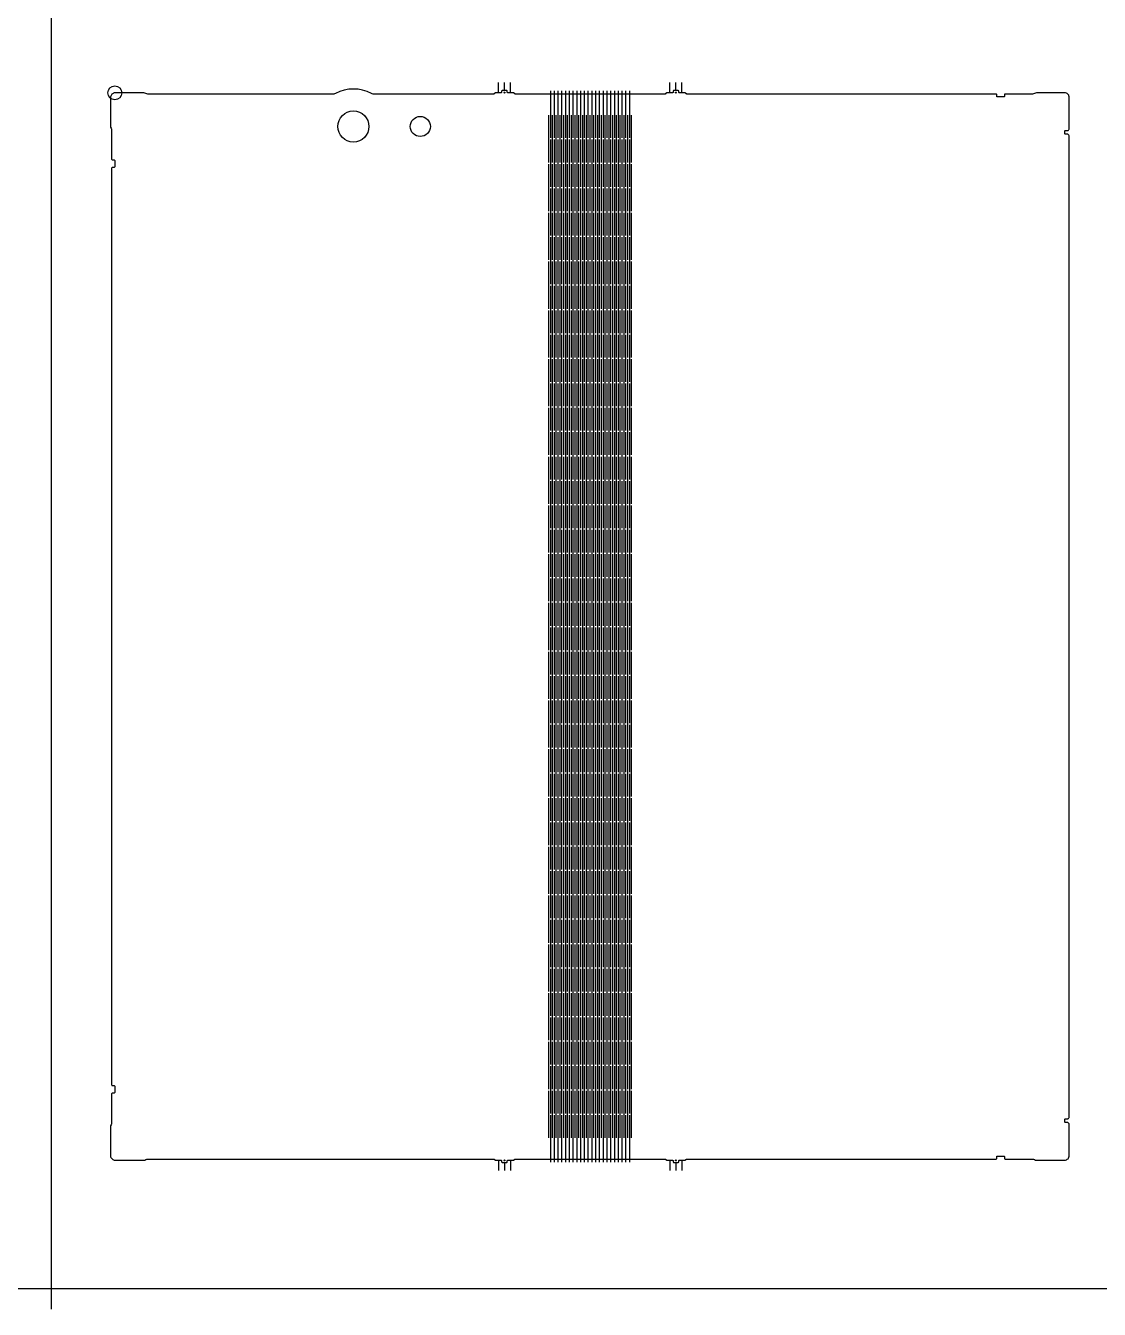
# Model space of a CAD drawing. Header units: millimetres. Extents: x -3 to 473, y -3 to 373.
# Drawn here: x 154 to 308, y -3 to 181.2 of the extents above; entities that cross this region are included whole.
import ezdxf

# ---------------------------------------------------------------- set-up
doc = ezdxf.new("R2010")
doc.units = ezdxf.units.MM
for name, color, linetype in [('Cell', 5, 'Continuous'), ('hall.2', 3, 'Continuous'), ('Matrix', 40, 'Continuous')]:
    doc.layers.add(name, color=color, linetype=linetype)
doc.layers.add('Guide1', color=6, linetype='Continuous', plot=False)
doc.layers.add('Guide2', color=4, linetype='Continuous', plot=False)
doc.layers.add('hall.1', color=2, linetype='Continuous', lineweight=25)
doc.layers.add('Line', color=8, linetype='Continuous', lineweight=25)

msp = doc.modelspace()

# ---------------------------------------------------------------- linework, layer by layer
msp.add_lwpolyline([(0, 0), (470, 0), (470, 370), (0, 370)], close=True)
at = {"layer": 'Cell', "linetype": 'Continuous'}
msp.add_lwpolyline([(224.22, 18.57), (229.26, 18.57), (245.73, 18.57, -0.148999), (245.79, 18.56), (245.99, 18.42, 0.148999), (246.04, 18.4), (246.78, 18.4, -0.414214), (246.88, 18.3), (246.88, 18.17, 0.414214), (246.98, 18.07), (247.58, 18.07, 0.414214), (247.68, 18.17), (247.68, 18.3, -0.414214), (247.78, 18.4), (248.51, 18.4, 0.148999), (248.56, 18.42), (248.77, 18.56, -0.148999), (248.82, 18.57), (293.2, 18.57, 0.414214), (293.3, 18.67), (293.3, 18.89, -0.414214), (293.4, 18.99), (294.3, 18.99, -0.414214), (294.4, 18.89), (294.4, 18.67, 0.414214), (294.5, 18.57), (298.42, 18.57, -0.149011), (298.7, 18.49, 0.149011), (298.98, 18.4), (303.01, 18.4, 0.105217), (303.29, 18.46, 0.021572), (303.42, 18.53, 0.269529), (303.67, 18.96), (303.67, 23.6, 0.414214), (303.47, 23.8), (303.17, 23.8, -0.414214), (303.07, 23.9), (303.07, 24.25, -0.414214), (303.17, 24.35), (303.47, 24.35, 0.414214), (303.67, 24.55), (303.67, 165.45, 0.414214), (303.47, 165.65), (303.17, 165.65, -0.414214), (303.07, 165.75), (303.07, 166.1, -0.414214), (303.17, 166.2), (303.47, 166.2, 0.414214), (303.67, 166.4), (303.67, 171.04, 0.225637), (303.48, 171.43, 0.032464), (303.31, 171.53, 0.115804), (303.01, 171.6), (298.98, 171.6, 0.149011), (298.7, 171.51, -0.149011), (298.42, 171.43), (294.5, 171.43, 0.414214), (294.4, 171.33), (294.4, 171.11, -0.414214), (294.3, 171.01), (293.4, 171.01, -0.414214), (293.3, 171.11), (293.3, 171.33, 0.414214), (293.2, 171.43), (248.82, 171.43, -0.148999), (248.77, 171.44), (248.56, 171.58, 0.148999), (248.51, 171.6), (247.78, 171.6, -0.414214), (247.68, 171.7), (247.68, 171.83, 0.414214), (247.58, 171.93), (246.98, 171.93, 0.414214), (246.88, 171.83), (246.88, 171.7, -0.414214), (246.78, 171.6), (246.04, 171.6, 0.148999), (245.99, 171.58), (245.79, 171.44, -0.148999), (245.73, 171.43), (229.26, 171.43), (224.22, 171.43, -0.148999), (224.17, 171.44), (223.96, 171.58, 0.148999), (223.91, 171.6), (223.18, 171.6, -0.414214), (223.08, 171.7), (223.08, 171.83, 0.414214), (222.98, 171.93), (222.38, 171.93, 0.414214), (222.28, 171.83), (222.28, 171.7, -0.414214), (222.18, 171.6), (221.44, 171.6, 0.148999), (221.39, 171.58), (221.19, 171.44, -0.148999), (221.13, 171.43), (203.83, 171.43, -0.125807), (203.59, 171.49, 0.255659), (198.43, 171.49, -0.125807), (198.19, 171.43), (171.51, 171.43, -0.149011), (171.24, 171.51, 0.149011), (170.96, 171.6), (166.8, 171.6, 0.122744), (166.6, 171.55), (166.55, 171.52), (166.47, 171.46, 0.141768), (166.2, 171.12, 0.100002), (166.16, 170.95), (166.16, 166.8, 0.149011), (166.25, 166.52, -0.149011), (166.33, 166.24), (166.33, 162.08, 0.414214), (166.43, 161.98), (166.67, 161.98, -0.414214), (166.77, 161.88), (166.77, 160.98, -0.414214), (166.67, 160.88), (166.43, 160.88, 0.414214), (166.33, 160.78), (166.33, 29.22, 0.414214), (166.43, 29.12), (166.67, 29.12, -0.414214), (166.77, 29.02), (166.77, 28.12, -0.414214), (166.67, 28.02), (166.43, 28.02, 0.414214), (166.33, 27.92), (166.33, 23.76, -0.149011), (166.25, 23.48, 0.149011), (166.16, 23.2), (166.16, 19.05, 0.090919), (166.19, 18.9, 0.127349), (166.41, 18.58, 0.045326), (166.61, 18.45, 0.121492), (166.8, 18.4), (170.96, 18.4, 0.149011), (171.24, 18.49, -0.149011), (171.51, 18.57), (221.13, 18.57, -0.148999), (221.19, 18.56), (221.39, 18.42, 0.148999), (221.44, 18.4), (222.18, 18.4, -0.414214), (222.28, 18.3), (222.28, 18.17, 0.414214), (222.38, 18.07), (222.98, 18.07, 0.414214), (223.08, 18.17), (223.08, 18.3, -0.414214), (223.18, 18.4), (223.91, 18.4, 0.148999), (223.96, 18.42), (224.17, 18.56, -0.148999)], format="xyb", close=True, dxfattribs=at)
at = {"layer": 'Guide1'}
for p, q in [((229.31, 165.12), (229.31, 171.88)), ((229.85, 165.12), (229.85, 171.88)), ((230.39, 165.12), (230.39, 171.88)), ((230.93, 165.12), (230.93, 171.88)), ((231.47, 165.12), (231.47, 171.88)), ((232.01, 165.12), (232.01, 171.88)), ((232.55, 165.12), (232.55, 171.88)), ((233.09, 165.12), (233.09, 171.88)), ((233.63, 165.12), (233.63, 171.88)), ((234.17, 165.12), (234.17, 171.88)), ((234.71, 165.12), (234.71, 171.88)), ((235.25, 165.12), (235.25, 171.88)), ((235.79, 165.12), (235.79, 171.88)), ((236.33, 165.12), (236.33, 171.88)), ((236.87, 165.12), (236.87, 171.88)), ((237.41, 165.12), (237.41, 171.88)), ((237.95, 165.12), (237.95, 171.88)), ((238.49, 165.12), (238.49, 171.88)), ((239.03, 165.12), (239.03, 171.88)), ((239.57, 165.12), (239.57, 171.88)), ((240.11, 165.12), (240.11, 171.88)), ((240.65, 165.12), (240.65, 171.88)), ((229.04, 161.62), (229.04, 168.38)), ((229.58, 161.62), (229.58, 168.38)), ((230.12, 161.62), (230.12, 168.38)), ((230.66, 161.62), (230.66, 168.38)), ((231.2, 161.62), (231.2, 168.38)), ((231.74, 161.62), (231.74, 168.38)), ((232.28, 161.62), (232.28, 168.38)), ((232.82, 161.62), (232.82, 168.38)), ((233.36, 161.62), (233.36, 168.38)), ((233.9, 161.62), (233.9, 168.38)), ((234.44, 161.62), (234.44, 168.38)), ((234.98, 161.62), (234.98, 168.38)), ((235.52, 161.62), (235.52, 168.38)), ((236.06, 161.62), (236.06, 168.38)), ((236.6, 161.62), (236.6, 168.38)), ((237.14, 161.62), (237.14, 168.38)), ((237.68, 161.62), (237.68, 168.38)), ((238.22, 161.62), (238.22, 168.38)), ((238.76, 161.62), (238.76, 168.38)), ((239.3, 161.62), (239.3, 168.38)), ((239.84, 161.62), (239.84, 168.38)), ((240.38, 161.62), (240.38, 168.38)), ((240.92, 161.62), (240.92, 168.38)), ((229.31, 158.12), (229.31, 164.88)), ((229.85, 158.12), (229.85, 164.88)), ((230.39, 158.12), (230.39, 164.88)), ((230.93, 158.12), (230.93, 164.88)), ((231.47, 158.12), (231.47, 164.88)), ((232.01, 158.12), (232.01, 164.88)), ((232.55, 158.12), (232.55, 164.88)), ((233.09, 158.12), (233.09, 164.88)), ((233.63, 158.12), (233.63, 164.88)), ((234.17, 158.12), (234.17, 164.88)), ((234.71, 158.12), (234.71, 164.88)), ((235.25, 158.12), (235.25, 164.88)), ((235.79, 158.12), (235.79, 164.88)), ((236.33, 158.12), (236.33, 164.88)), ((236.87, 158.12), (236.87, 164.88)), ((237.41, 158.12), (237.41, 164.88)), ((237.95, 158.12), (237.95, 164.88)), ((238.49, 158.12), (238.49, 164.88)), ((239.03, 158.12), (239.03, 164.88)), ((239.57, 158.12), (239.57, 164.88)), ((240.11, 158.12), (240.11, 164.88)), ((240.65, 158.12), (240.65, 164.88)), ((229.04, 154.62), (229.04, 161.38)), ((229.58, 154.62), (229.58, 161.38)), ((230.12, 154.62), (230.12, 161.38)), ((230.66, 154.62), (230.66, 161.38)), ((231.2, 154.62), (231.2, 161.38)), ((231.74, 154.62), (231.74, 161.38)), ((232.28, 154.62), (232.28, 161.38)), ((232.82, 154.62), (232.82, 161.38)), ((233.36, 154.62), (233.36, 161.38)), ((233.9, 154.62), (233.9, 161.38)), ((234.44, 154.62), (234.44, 161.38)), ((234.98, 154.62), (234.98, 161.38)), ((235.52, 154.62), (235.52, 161.38)), ((236.06, 154.62), (236.06, 161.38)), ((236.6, 154.62), (236.6, 161.38)), ((237.14, 154.62), (237.14, 161.38)), ((237.68, 154.62), (237.68, 161.38)), ((238.22, 154.62), (238.22, 161.38)), ((238.76, 154.62), (238.76, 161.38)), ((239.3, 154.62), (239.3, 161.38)), ((239.84, 154.62), (239.84, 161.38)), ((240.38, 154.62), (240.38, 161.38)), ((240.92, 154.62), (240.92, 161.38)), ((229.31, 151.12), (229.31, 157.88)), ((229.85, 151.12), (229.85, 157.88)), ((230.39, 151.12), (230.39, 157.88)), ((230.93, 151.12), (230.93, 157.88)), ((231.47, 151.12), (231.47, 157.88)), ((232.01, 151.12), (232.01, 157.88)), ((232.55, 151.12), (232.55, 157.88)), ((233.09, 151.12), (233.09, 157.88)), ((233.63, 151.12), (233.63, 157.88)), ((234.17, 151.12), (234.17, 157.88)), ((234.71, 151.12), (234.71, 157.88)), ((235.25, 151.12), (235.25, 157.88)), ((235.79, 151.12), (235.79, 157.88)), ((236.33, 151.12), (236.33, 157.88)), ((236.87, 151.12), (236.87, 157.88)), ((237.41, 151.12), (237.41, 157.88)), ((237.95, 151.12), (237.95, 157.88)), ((238.49, 151.12), (238.49, 157.88)), ((239.03, 151.12), (239.03, 157.88)), ((239.57, 151.12), (239.57, 157.88)), ((240.11, 151.12), (240.11, 157.88)), ((240.65, 151.12), (240.65, 157.88)), ((229.04, 147.62), (229.04, 154.38)), ((229.58, 147.62), (229.58, 154.38)), ((230.12, 147.62), (230.12, 154.38)), ((230.66, 147.62), (230.66, 154.38)), ((231.2, 147.62), (231.2, 154.38)), ((231.74, 147.62), (231.74, 154.38)), ((232.28, 147.62), (232.28, 154.38)), ((232.82, 147.62), (232.82, 154.38)), ((233.36, 147.62), (233.36, 154.38)), ((233.9, 147.62), (233.9, 154.38)), ((234.44, 147.62), (234.44, 154.38)), ((234.98, 147.62), (234.98, 154.38)), ((235.52, 147.62), (235.52, 154.38)), ((236.06, 147.62), (236.06, 154.38)), ((236.6, 147.62), (236.6, 154.38)), ((237.14, 147.62), (237.14, 154.38)), ((237.68, 147.62), (237.68, 154.38)), ((238.22, 147.62), (238.22, 154.38)), ((238.76, 147.62), (238.76, 154.38)), ((239.3, 147.62), (239.3, 154.38)), ((239.84, 147.62), (239.84, 154.38)), ((240.38, 147.62), (240.38, 154.38)), ((240.92, 147.62), (240.92, 154.38)), ((229.31, 144.12), (229.31, 150.88)), ((229.85, 144.12), (229.85, 150.88)), ((230.39, 144.12), (230.39, 150.88)), ((230.93, 144.12), (230.93, 150.88)), ((231.47, 144.12), (231.47, 150.88)), ((232.01, 144.12), (232.01, 150.88)), ((232.55, 144.12), (232.55, 150.88)), ((233.09, 144.12), (233.09, 150.88)), ((233.63, 144.12), (233.63, 150.88)), ((234.17, 144.12), (234.17, 150.88)), ((234.71, 144.12), (234.71, 150.88)), ((235.25, 144.12), (235.25, 150.88)), ((235.79, 144.12), (235.79, 150.88)), ((236.33, 144.12), (236.33, 150.88)), ((236.87, 144.12), (236.87, 150.88)), ((237.41, 144.12), (237.41, 150.88)), ((237.95, 144.12), (237.95, 150.88)), ((238.49, 144.12), (238.49, 150.88)), ((239.03, 144.12), (239.03, 150.88)), ((239.57, 144.12), (239.57, 150.88)), ((240.11, 144.12), (240.11, 150.88)), ((240.65, 144.12), (240.65, 150.88)), ((229.04, 140.62), (229.04, 147.38)), ((229.58, 140.62), (229.58, 147.38)), ((230.12, 140.62), (230.12, 147.38)), ((230.66, 140.62), (230.66, 147.38)), ((231.2, 140.62), (231.2, 147.38)), ((231.74, 140.62), (231.74, 147.38)), ((232.28, 140.62), (232.28, 147.38)), ((232.82, 140.62), (232.82, 147.38)), ((233.36, 140.62), (233.36, 147.38)), ((233.9, 140.62), (233.9, 147.38)), ((234.44, 140.62), (234.44, 147.38)), ((234.98, 140.62), (234.98, 147.38)), ((235.52, 140.62), (235.52, 147.38)), ((236.06, 140.62), (236.06, 147.38)), ((236.6, 140.62), (236.6, 147.38)), ((237.14, 140.62), (237.14, 147.38)), ((237.68, 140.62), (237.68, 147.38)), ((238.22, 140.62), (238.22, 147.38)), ((238.76, 140.62), (238.76, 147.38)), ((239.3, 140.62), (239.3, 147.38)), ((239.84, 140.62), (239.84, 147.38)), ((240.38, 140.62), (240.38, 147.38)), ((240.92, 140.62), (240.92, 147.38)), ((229.31, 137.12), (229.31, 143.88)), ((229.85, 137.12), (229.85, 143.88)), ((230.39, 137.12), (230.39, 143.88)), ((230.93, 137.12), (230.93, 143.88)), ((231.47, 137.12), (231.47, 143.88)), ((232.01, 137.12), (232.01, 143.88)), ((232.55, 137.12), (232.55, 143.88)), ((233.09, 137.12), (233.09, 143.88)), ((233.63, 137.12), (233.63, 143.88)), ((234.17, 137.12), (234.17, 143.88)), ((234.71, 137.12), (234.71, 143.88)), ((235.25, 137.12), (235.25, 143.88)), ((235.79, 137.12), (235.79, 143.88)), ((236.33, 137.12), (236.33, 143.88)), ((236.87, 137.12), (236.87, 143.88)), ((237.41, 137.12), (237.41, 143.88)), ((237.95, 137.12), (237.95, 143.88)), ((238.49, 137.12), (238.49, 143.88)), ((239.03, 137.12), (239.03, 143.88)), ((239.57, 137.12), (239.57, 143.88)), ((240.11, 137.12), (240.11, 143.88)), ((240.65, 137.12), (240.65, 143.88)), ((229.04, 133.62), (229.04, 140.38)), ((229.58, 133.62), (229.58, 140.38)), ((230.12, 133.62), (230.12, 140.38)), ((230.66, 133.62), (230.66, 140.38)), ((231.2, 133.62), (231.2, 140.38)), ((231.74, 133.62), (231.74, 140.38)), ((232.28, 133.62), (232.28, 140.38)), ((232.82, 133.62), (232.82, 140.38)), ((233.36, 133.62), (233.36, 140.38)), ((233.9, 133.62), (233.9, 140.38)), ((234.44, 133.62), (234.44, 140.38)), ((234.98, 133.62), (234.98, 140.38)), ((235.52, 133.62), (235.52, 140.38)), ((236.06, 133.62), (236.06, 140.38)), ((236.6, 133.62), (236.6, 140.38)), ((237.14, 133.62), (237.14, 140.38)), ((237.68, 133.62), (237.68, 140.38)), ((238.22, 133.62), (238.22, 140.38)), ((238.76, 133.62), (238.76, 140.38)), ((239.3, 133.62), (239.3, 140.38)), ((239.84, 133.62), (239.84, 140.38)), ((240.38, 133.62), (240.38, 140.38)), ((240.92, 133.62), (240.92, 140.38)), ((229.31, 130.12), (229.31, 136.88)), ((229.85, 130.12), (229.85, 136.88)), ((230.39, 130.12), (230.39, 136.88)), ((230.93, 130.12), (230.93, 136.88)), ((231.47, 130.12), (231.47, 136.88)), ((232.01, 130.12), (232.01, 136.88)), ((232.55, 130.12), (232.55, 136.88)), ((233.09, 130.12), (233.09, 136.88)), ((233.63, 130.12), (233.63, 136.88)), ((234.17, 130.12), (234.17, 136.88)), ((234.71, 130.12), (234.71, 136.88)), ((235.25, 130.12), (235.25, 136.88)), ((235.79, 130.12), (235.79, 136.88)), ((236.33, 130.12), (236.33, 136.88)), ((236.87, 130.12), (236.87, 136.88)), ((237.41, 130.12), (237.41, 136.88)), ((237.95, 130.12), (237.95, 136.88)), ((238.49, 130.12), (238.49, 136.88)), ((239.03, 130.12), (239.03, 136.88)), ((239.57, 130.12), (239.57, 136.88)), ((240.11, 130.12), (240.11, 136.88)), ((240.65, 130.12), (240.65, 136.88)), ((229.04, 126.62), (229.04, 133.38)), ((229.58, 126.62), (229.58, 133.38)), ((230.12, 126.62), (230.12, 133.38)), ((230.66, 126.62), (230.66, 133.38)), ((231.2, 126.62), (231.2, 133.38)), ((231.74, 126.62), (231.74, 133.38)), ((232.28, 126.62), (232.28, 133.38)), ((232.82, 126.62), (232.82, 133.38)), ((233.36, 126.62), (233.36, 133.38)), ((233.9, 126.62), (233.9, 133.38)), ((234.44, 126.62), (234.44, 133.38)), ((234.98, 126.62), (234.98, 133.38)), ((235.52, 126.62), (235.52, 133.38)), ((236.06, 126.62), (236.06, 133.38)), ((236.6, 126.62), (236.6, 133.38)), ((237.14, 126.62), (237.14, 133.38)), ((237.68, 126.62), (237.68, 133.38)), ((238.22, 126.62), (238.22, 133.38)), ((238.76, 126.62), (238.76, 133.38)), ((239.3, 126.62), (239.3, 133.38)), ((239.84, 126.62), (239.84, 133.38)), ((240.38, 126.62), (240.38, 133.38)), ((240.92, 126.62), (240.92, 133.38)), ((229.31, 123.12), (229.31, 129.88)), ((229.85, 123.12), (229.85, 129.88)), ((230.39, 123.12), (230.39, 129.88)), ((230.93, 123.12), (230.93, 129.88)), ((231.47, 123.12), (231.47, 129.88)), ((232.01, 123.12), (232.01, 129.88)), ((232.55, 123.12), (232.55, 129.88)), ((233.09, 123.12), (233.09, 129.88)), ((233.63, 123.12), (233.63, 129.88)), ((234.17, 123.12), (234.17, 129.88)), ((234.71, 123.12), (234.71, 129.88)), ((235.25, 123.12), (235.25, 129.88)), ((235.79, 123.12), (235.79, 129.88)), ((236.33, 123.12), (236.33, 129.88)), ((236.87, 123.12), (236.87, 129.88)), ((237.41, 123.12), (237.41, 129.88)), ((237.95, 123.12), (237.95, 129.88)), ((238.49, 123.12), (238.49, 129.88)), ((239.03, 123.12), (239.03, 129.88)), ((239.57, 123.12), (239.57, 129.88)), ((240.11, 123.12), (240.11, 129.88)), ((240.65, 123.12), (240.65, 129.88)), ((229.04, 119.62), (229.04, 126.38)), ((229.58, 119.62), (229.58, 126.38)), ((230.12, 119.62), (230.12, 126.38)), ((230.66, 119.62), (230.66, 126.38)), ((231.2, 119.62), (231.2, 126.38)), ((231.74, 119.62), (231.74, 126.38)), ((232.28, 119.62), (232.28, 126.38)), ((232.82, 119.62), (232.82, 126.38)), ((233.36, 119.62), (233.36, 126.38)), ((233.9, 119.62), (233.9, 126.38)), ((234.44, 119.62), (234.44, 126.38)), ((234.98, 119.62), (234.98, 126.38)), ((235.52, 119.62), (235.52, 126.38)), ((236.06, 119.62), (236.06, 126.38)), ((236.6, 119.62), (236.6, 126.38)), ((237.14, 119.62), (237.14, 126.38)), ((237.68, 119.62), (237.68, 126.38)), ((238.22, 119.62), (238.22, 126.38)), ((238.76, 119.62), (238.76, 126.38)), ((239.3, 119.62), (239.3, 126.38)), ((239.84, 119.62), (239.84, 126.38)), ((240.38, 119.62), (240.38, 126.38)), ((240.92, 119.62), (240.92, 126.38)), ((229.31, 116.12), (229.31, 122.88)), ((229.85, 116.12), (229.85, 122.88)), ((230.39, 116.12), (230.39, 122.88)), ((230.93, 116.12), (230.93, 122.88)), ((231.47, 116.12), (231.47, 122.88)), ((232.01, 116.12), (232.01, 122.88)), ((232.55, 116.12), (232.55, 122.88)), ((233.09, 116.12), (233.09, 122.88)), ((233.63, 116.12), (233.63, 122.88)), ((234.17, 116.12), (234.17, 122.88)), ((234.71, 116.12), (234.71, 122.88)), ((235.25, 116.12), (235.25, 122.88)), ((235.79, 116.12), (235.79, 122.88)), ((236.33, 116.12), (236.33, 122.88)), ((236.87, 116.12), (236.87, 122.88)), ((237.41, 116.12), (237.41, 122.88)), ((237.95, 116.12), (237.95, 122.88)), ((238.49, 116.12), (238.49, 122.88)), ((239.03, 116.12), (239.03, 122.88)), ((239.57, 116.12), (239.57, 122.88)), ((240.11, 116.12), (240.11, 122.88)), ((240.65, 116.12), (240.65, 122.88)), ((229.04, 112.62), (229.04, 119.38)), ((229.58, 112.62), (229.58, 119.38)), ((230.12, 112.62), (230.12, 119.38)), ((230.66, 112.62), (230.66, 119.38)), ((231.2, 112.62), (231.2, 119.38)), ((231.74, 112.62), (231.74, 119.38)), ((232.28, 112.62), (232.28, 119.38)), ((232.82, 112.62), (232.82, 119.38)), ((233.36, 112.62), (233.36, 119.38)), ((233.9, 112.62), (233.9, 119.38)), ((234.44, 112.62), (234.44, 119.38)), ((234.98, 112.62), (234.98, 119.38)), ((235.52, 112.62), (235.52, 119.38)), ((236.06, 112.62), (236.06, 119.38)), ((236.6, 112.62), (236.6, 119.38)), ((237.14, 112.62), (237.14, 119.38)), ((237.68, 112.62), (237.68, 119.38)), ((238.22, 112.62), (238.22, 119.38)), ((238.76, 112.62), (238.76, 119.38)), ((239.3, 112.62), (239.3, 119.38)), ((239.84, 112.62), (239.84, 119.38)), ((240.38, 112.62), (240.38, 119.38)), ((240.92, 112.62), (240.92, 119.38)), ((229.31, 109.12), (229.31, 115.88)), ((229.85, 109.12), (229.85, 115.88)), ((230.39, 109.12), (230.39, 115.88)), ((230.93, 109.12), (230.93, 115.88)), ((231.47, 109.12), (231.47, 115.88)), ((232.01, 109.12), (232.01, 115.88)), ((232.55, 109.12), (232.55, 115.88)), ((233.09, 109.12), (233.09, 115.88)), ((233.63, 109.12), (233.63, 115.88)), ((234.17, 109.12), (234.17, 115.88)), ((234.71, 109.12), (234.71, 115.88)), ((235.25, 109.12), (235.25, 115.88)), ((235.79, 109.12), (235.79, 115.88)), ((236.33, 109.12), (236.33, 115.88)), ((236.87, 109.12), (236.87, 115.88)), ((237.41, 109.12), (237.41, 115.88)), ((237.95, 109.12), (237.95, 115.88)), ((238.49, 109.12), (238.49, 115.88)), ((239.03, 109.12), (239.03, 115.88)), ((239.57, 109.12), (239.57, 115.88)), ((240.11, 109.12), (240.11, 115.88)), ((240.65, 109.12), (240.65, 115.88)), ((229.04, 105.62), (229.04, 112.38)), ((229.58, 105.62), (229.58, 112.38)), ((230.12, 105.62), (230.12, 112.38)), ((230.66, 105.62), (230.66, 112.38)), ((231.2, 105.62), (231.2, 112.38)), ((231.74, 105.62), (231.74, 112.38)), ((232.28, 105.62), (232.28, 112.38)), ((232.82, 105.62), (232.82, 112.38)), ((233.36, 105.62), (233.36, 112.38)), ((233.9, 105.62), (233.9, 112.38)), ((234.44, 105.62), (234.44, 112.38)), ((234.98, 105.62), (234.98, 112.38)), ((235.52, 105.62), (235.52, 112.38)), ((236.06, 105.62), (236.06, 112.38)), ((236.6, 105.62), (236.6, 112.38)), ((237.14, 105.62), (237.14, 112.38)), ((237.68, 105.62), (237.68, 112.38)), ((238.22, 105.62), (238.22, 112.38)), ((238.76, 105.62), (238.76, 112.38)), ((239.3, 105.62), (239.3, 112.38)), ((239.84, 105.62), (239.84, 112.38)), ((240.38, 105.62), (240.38, 112.38)), ((240.92, 105.62), (240.92, 112.38)), ((229.31, 102.12), (229.31, 108.88)), ((229.85, 102.12), (229.85, 108.88)), ((230.39, 102.12), (230.39, 108.88)), ((230.93, 102.12), (230.93, 108.88)), ((231.47, 102.12), (231.47, 108.88)), ((232.01, 102.12), (232.01, 108.88)), ((232.55, 102.12), (232.55, 108.88)), ((233.09, 102.12), (233.09, 108.88)), ((233.63, 102.12), (233.63, 108.88)), ((234.17, 102.12), (234.17, 108.88)), ((234.71, 102.12), (234.71, 108.88)), ((235.25, 102.12), (235.25, 108.88)), ((235.79, 102.12), (235.79, 108.88)), ((236.33, 102.12), (236.33, 108.88)), ((236.87, 102.12), (236.87, 108.88)), ((237.41, 102.12), (237.41, 108.88)), ((237.95, 102.12), (237.95, 108.88)), ((238.49, 102.12), (238.49, 108.88)), ((239.03, 102.12), (239.03, 108.88)), ((239.57, 102.12), (239.57, 108.88)), ((240.11, 102.12), (240.11, 108.88)), ((240.65, 102.12), (240.65, 108.88)), ((229.04, 98.62), (229.04, 105.38)), ((229.58, 98.62), (229.58, 105.38)), ((230.12, 98.62), (230.12, 105.38)), ((230.66, 98.62), (230.66, 105.38)), ((231.2, 98.62), (231.2, 105.38)), ((231.74, 98.62), (231.74, 105.38)), ((232.28, 98.62), (232.28, 105.38)), ((232.82, 98.62), (232.82, 105.38)), ((233.36, 98.62), (233.36, 105.38)), ((233.9, 98.62), (233.9, 105.38)), ((234.44, 98.62), (234.44, 105.38)), ((234.98, 98.62), (234.98, 105.38)), ((235.52, 98.62), (235.52, 105.38)), ((236.06, 98.62), (236.06, 105.38)), ((236.6, 98.62), (236.6, 105.38)), ((237.14, 98.62), (237.14, 105.38)), ((237.68, 98.62), (237.68, 105.38)), ((238.22, 98.62), (238.22, 105.38)), ((238.76, 98.62), (238.76, 105.38)), ((239.3, 98.62), (239.3, 105.38)), ((239.84, 98.62), (239.84, 105.38)), ((240.38, 98.62), (240.38, 105.38)), ((240.92, 98.62), (240.92, 105.38)), ((229.31, 95.12), (229.31, 101.88)), ((229.85, 95.12), (229.85, 101.88)), ((230.39, 95.12), (230.39, 101.88)), ((230.93, 95.12), (230.93, 101.88)), ((231.47, 95.12), (231.47, 101.88)), ((232.01, 95.12), (232.01, 101.88)), ((232.55, 95.12), (232.55, 101.88)), ((233.09, 95.12), (233.09, 101.88)), ((233.63, 95.12), (233.63, 101.88)), ((234.17, 95.12), (234.17, 101.88)), ((234.71, 95.12), (234.71, 101.88)), ((235.25, 95.12), (235.25, 101.88)), ((235.79, 95.12), (235.79, 101.88)), ((236.33, 95.12), (236.33, 101.88)), ((236.87, 95.12), (236.87, 101.88)), ((237.41, 95.12), (237.41, 101.88)), ((237.95, 95.12), (237.95, 101.88)), ((238.49, 95.12), (238.49, 101.88)), ((239.03, 95.12), (239.03, 101.88)), ((239.57, 95.12), (239.57, 101.88)), ((240.11, 95.12), (240.11, 101.88)), ((240.65, 95.12), (240.65, 101.88)), ((229.04, 91.62), (229.04, 98.38)), ((229.58, 91.62), (229.58, 98.38)), ((230.12, 91.62), (230.12, 98.38)), ((230.66, 91.62), (230.66, 98.38)), ((231.2, 91.62), (231.2, 98.38)), ((231.74, 91.62), (231.74, 98.38)), ((232.28, 91.62), (232.28, 98.38)), ((232.82, 91.62), (232.82, 98.38)), ((233.36, 91.62), (233.36, 98.38)), ((233.9, 91.62), (233.9, 98.38)), ((234.44, 91.62), (234.44, 98.38)), ((234.98, 91.62), (234.98, 98.38)), ((235.52, 91.62), (235.52, 98.38)), ((236.06, 91.62), (236.06, 98.38)), ((236.6, 91.62), (236.6, 98.38)), ((237.14, 91.62), (237.14, 98.38)), ((237.68, 91.62), (237.68, 98.38)), ((238.22, 91.62), (238.22, 98.38)), ((238.76, 91.62), (238.76, 98.38)), ((239.3, 91.62), (239.3, 98.38)), ((239.84, 91.62), (239.84, 98.38)), ((240.38, 91.62), (240.38, 98.38)), ((240.92, 91.62), (240.92, 98.38)), ((229.31, 88.12), (229.31, 94.88)), ((229.85, 88.12), (229.85, 94.88)), ((230.39, 88.12), (230.39, 94.88)), ((230.93, 88.12), (230.93, 94.88)), ((231.47, 88.12), (231.47, 94.88)), ((232.01, 88.12), (232.01, 94.88)), ((232.55, 88.12), (232.55, 94.88)), ((233.09, 88.12), (233.09, 94.88)), ((233.63, 88.12), (233.63, 94.88)), ((234.17, 88.12), (234.17, 94.88)), ((234.71, 88.12), (234.71, 94.88)), ((235.25, 88.12), (235.25, 94.88)), ((235.79, 88.12), (235.79, 94.88)), ((236.33, 88.12), (236.33, 94.88)), ((236.87, 88.12), (236.87, 94.88)), ((237.41, 88.12), (237.41, 94.88)), ((237.95, 88.12), (237.95, 94.88)), ((238.49, 88.12), (238.49, 94.88)), ((239.03, 88.12), (239.03, 94.88)), ((239.57, 88.12), (239.57, 94.88)), ((240.11, 88.12), (240.11, 94.88)), ((240.65, 88.12), (240.65, 94.88)), ((229.04, 84.62), (229.04, 91.38)), ((229.58, 84.62), (229.58, 91.38)), ((230.12, 84.62), (230.12, 91.38)), ((230.66, 84.62), (230.66, 91.38)), ((231.2, 84.62), (231.2, 91.38)), ((231.74, 84.62), (231.74, 91.38)), ((232.28, 84.62), (232.28, 91.38)), ((232.82, 84.62), (232.82, 91.38)), ((233.36, 84.62), (233.36, 91.38)), ((233.9, 84.62), (233.9, 91.38)), ((234.44, 84.62), (234.44, 91.38)), ((234.98, 84.62), (234.98, 91.38)), ((235.52, 84.62), (235.52, 91.38)), ((236.06, 84.62), (236.06, 91.38)), ((236.6, 84.62), (236.6, 91.38)), ((237.14, 84.62), (237.14, 91.38)), ((237.68, 84.62), (237.68, 91.38)), ((238.22, 84.62), (238.22, 91.38)), ((238.76, 84.62), (238.76, 91.38)), ((239.3, 84.62), (239.3, 91.38)), ((239.84, 84.62), (239.84, 91.38)), ((240.38, 84.62), (240.38, 91.38)), ((240.92, 84.62), (240.92, 91.38)), ((229.31, 81.12), (229.31, 87.88)), ((229.85, 81.12), (229.85, 87.88)), ((230.39, 81.12), (230.39, 87.88)), ((230.93, 81.12), (230.93, 87.88)), ((231.47, 81.12), (231.47, 87.88)), ((232.01, 81.12), (232.01, 87.88)), ((232.55, 81.12), (232.55, 87.88)), ((233.09, 81.12), (233.09, 87.88)), ((233.63, 81.12), (233.63, 87.88)), ((234.17, 81.12), (234.17, 87.88)), ((234.71, 81.12), (234.71, 87.88)), ((235.25, 81.12), (235.25, 87.88)), ((235.79, 81.12), (235.79, 87.88)), ((236.33, 81.12), (236.33, 87.88)), ((236.87, 81.12), (236.87, 87.88)), ((237.41, 81.12), (237.41, 87.88)), ((237.95, 81.12), (237.95, 87.88)), ((238.49, 81.12), (238.49, 87.88)), ((239.03, 81.12), (239.03, 87.88)), ((239.57, 81.12), (239.57, 87.88)), ((240.11, 81.12), (240.11, 87.88)), ((240.65, 81.12), (240.65, 87.88)), ((229.04, 77.62), (229.04, 84.38)), ((229.58, 77.62), (229.58, 84.38)), ((230.12, 77.62), (230.12, 84.38)), ((230.66, 77.62), (230.66, 84.38)), ((231.2, 77.62), (231.2, 84.38)), ((231.74, 77.62), (231.74, 84.38)), ((232.28, 77.62), (232.28, 84.38)), ((232.82, 77.62), (232.82, 84.38)), ((233.36, 77.62), (233.36, 84.38)), ((233.9, 77.62), (233.9, 84.38)), ((234.44, 77.62), (234.44, 84.38)), ((234.98, 77.62), (234.98, 84.38)), ((235.52, 77.62), (235.52, 84.38)), ((236.06, 77.62), (236.06, 84.38)), ((236.6, 77.62), (236.6, 84.38)), ((237.14, 77.62), (237.14, 84.38)), ((237.68, 77.62), (237.68, 84.38)), ((238.22, 77.62), (238.22, 84.38)), ((238.76, 77.62), (238.76, 84.38)), ((239.3, 77.62), (239.3, 84.38)), ((239.84, 77.62), (239.84, 84.38)), ((240.38, 77.62), (240.38, 84.38)), ((240.92, 77.62), (240.92, 84.38)), ((229.31, 74.12), (229.31, 80.88)), ((229.85, 74.12), (229.85, 80.88)), ((230.39, 74.12), (230.39, 80.88)), ((230.93, 74.12), (230.93, 80.88)), ((231.47, 74.12), (231.47, 80.88)), ((232.01, 74.12), (232.01, 80.88)), ((232.55, 74.12), (232.55, 80.88)), ((233.09, 74.12), (233.09, 80.88)), ((233.63, 74.12), (233.63, 80.88)), ((234.17, 74.12), (234.17, 80.88)), ((234.71, 74.12), (234.71, 80.88)), ((235.25, 74.12), (235.25, 80.88)), ((235.79, 74.12), (235.79, 80.88)), ((236.33, 74.12), (236.33, 80.88)), ((236.87, 74.12), (236.87, 80.88)), ((237.41, 74.12), (237.41, 80.88)), ((237.95, 74.12), (237.95, 80.88)), ((238.49, 74.12), (238.49, 80.88)), ((239.03, 74.12), (239.03, 80.88)), ((239.57, 74.12), (239.57, 80.88)), ((240.11, 74.12), (240.11, 80.88)), ((240.65, 74.12), (240.65, 80.88)), ((229.04, 70.62), (229.04, 77.38)), ((229.58, 70.62), (229.58, 77.38)), ((230.12, 70.62), (230.12, 77.38)), ((230.66, 70.62), (230.66, 77.38)), ((231.2, 70.62), (231.2, 77.38)), ((231.74, 70.62), (231.74, 77.38)), ((232.28, 70.62), (232.28, 77.38)), ((232.82, 70.62), (232.82, 77.38)), ((233.36, 70.62), (233.36, 77.38)), ((233.9, 70.62), (233.9, 77.38)), ((234.44, 70.62), (234.44, 77.38)), ((234.98, 70.62), (234.98, 77.38)), ((235.52, 70.62), (235.52, 77.38)), ((236.06, 70.62), (236.06, 77.38)), ((236.6, 70.62), (236.6, 77.38)), ((237.14, 70.62), (237.14, 77.38)), ((237.68, 70.62), (237.68, 77.38)), ((238.22, 70.62), (238.22, 77.38)), ((238.76, 70.62), (238.76, 77.38)), ((239.3, 70.62), (239.3, 77.38)), ((239.84, 70.62), (239.84, 77.38)), ((240.38, 70.62), (240.38, 77.38)), ((240.92, 70.62), (240.92, 77.38)), ((229.31, 67.12), (229.31, 73.88)), ((229.85, 67.12), (229.85, 73.88)), ((230.39, 67.12), (230.39, 73.88)), ((230.93, 67.12), (230.93, 73.88)), ((231.47, 67.12), (231.47, 73.88)), ((232.01, 67.12), (232.01, 73.88)), ((232.55, 67.12), (232.55, 73.88)), ((233.09, 67.12), (233.09, 73.88)), ((233.63, 67.12), (233.63, 73.88)), ((234.17, 67.12), (234.17, 73.88)), ((234.71, 67.12), (234.71, 73.88)), ((235.25, 67.12), (235.25, 73.88)), ((235.79, 67.12), (235.79, 73.88)), ((236.33, 67.12), (236.33, 73.88)), ((236.87, 67.12), (236.87, 73.88)), ((237.41, 67.12), (237.41, 73.88)), ((237.95, 67.12), (237.95, 73.88)), ((238.49, 67.12), (238.49, 73.88)), ((239.03, 67.12), (239.03, 73.88)), ((239.57, 67.12), (239.57, 73.88)), ((240.11, 67.12), (240.11, 73.88)), ((240.65, 67.12), (240.65, 73.88)), ((229.04, 63.62), (229.04, 70.38)), ((229.58, 63.62), (229.58, 70.38)), ((230.12, 63.62), (230.12, 70.38)), ((230.66, 63.62), (230.66, 70.38)), ((231.2, 63.62), (231.2, 70.38)), ((231.74, 63.62), (231.74, 70.38)), ((232.28, 63.62), (232.28, 70.38)), ((232.82, 63.62), (232.82, 70.38)), ((233.36, 63.62), (233.36, 70.38)), ((233.9, 63.62), (233.9, 70.38)), ((234.44, 63.62), (234.44, 70.38)), ((234.98, 63.62), (234.98, 70.38)), ((235.52, 63.62), (235.52, 70.38)), ((236.06, 63.62), (236.06, 70.38)), ((236.6, 63.62), (236.6, 70.38)), ((237.14, 63.62), (237.14, 70.38)), ((237.68, 63.62), (237.68, 70.38)), ((238.22, 63.62), (238.22, 70.38)), ((238.76, 63.62), (238.76, 70.38)), ((239.3, 63.62), (239.3, 70.38)), ((239.84, 63.62), (239.84, 70.38)), ((240.38, 63.62), (240.38, 70.38)), ((240.92, 63.62), (240.92, 70.38)), ((229.31, 60.12), (229.31, 66.88)), ((229.85, 60.12), (229.85, 66.88)), ((230.39, 60.12), (230.39, 66.88)), ((230.93, 60.12), (230.93, 66.88)), ((231.47, 60.12), (231.47, 66.88)), ((232.01, 60.12), (232.01, 66.88)), ((232.55, 60.12), (232.55, 66.88)), ((233.09, 60.12), (233.09, 66.88)), ((233.63, 60.12), (233.63, 66.88)), ((234.17, 60.12), (234.17, 66.88)), ((234.71, 60.12), (234.71, 66.88)), ((235.25, 60.12), (235.25, 66.88)), ((235.79, 60.12), (235.79, 66.88)), ((236.33, 60.12), (236.33, 66.88)), ((236.87, 60.12), (236.87, 66.88)), ((237.41, 60.12), (237.41, 66.88)), ((237.95, 60.12), (237.95, 66.88)), ((238.49, 60.12), (238.49, 66.88)), ((239.03, 60.12), (239.03, 66.88)), ((239.57, 60.12), (239.57, 66.88)), ((240.11, 60.12), (240.11, 66.88)), ((240.65, 60.12), (240.65, 66.88)), ((229.04, 56.62), (229.04, 63.38)), ((229.58, 56.62), (229.58, 63.38)), ((230.12, 56.62), (230.12, 63.38)), ((230.66, 56.62), (230.66, 63.38)), ((231.2, 56.62), (231.2, 63.38)), ((231.74, 56.62), (231.74, 63.38)), ((232.28, 56.62), (232.28, 63.38)), ((232.82, 56.62), (232.82, 63.38)), ((233.36, 56.62), (233.36, 63.38)), ((233.9, 56.62), (233.9, 63.38)), ((234.44, 56.62), (234.44, 63.38)), ((234.98, 56.62), (234.98, 63.38)), ((235.52, 56.62), (235.52, 63.38)), ((236.06, 56.62), (236.06, 63.38)), ((236.6, 56.62), (236.6, 63.38)), ((237.14, 56.62), (237.14, 63.38)), ((237.68, 56.62), (237.68, 63.38)), ((238.22, 56.62), (238.22, 63.38)), ((238.76, 56.62), (238.76, 63.38)), ((239.3, 56.62), (239.3, 63.38)), ((239.84, 56.62), (239.84, 63.38)), ((240.38, 56.62), (240.38, 63.38)), ((240.92, 56.62), (240.92, 63.38)), ((229.31, 53.12), (229.31, 59.88)), ((229.85, 53.12), (229.85, 59.88)), ((230.39, 53.12), (230.39, 59.88)), ((230.93, 53.12), (230.93, 59.88)), ((231.47, 53.12), (231.47, 59.88)), ((232.01, 53.12), (232.01, 59.88)), ((232.55, 53.12), (232.55, 59.88)), ((233.09, 53.12), (233.09, 59.88)), ((233.63, 53.12), (233.63, 59.88)), ((234.17, 53.12), (234.17, 59.88)), ((234.71, 53.12), (234.71, 59.88)), ((235.25, 53.12), (235.25, 59.88)), ((235.79, 53.12), (235.79, 59.88)), ((236.33, 53.12), (236.33, 59.88)), ((236.87, 53.12), (236.87, 59.88)), ((237.41, 53.12), (237.41, 59.88)), ((237.95, 53.12), (237.95, 59.88)), ((238.49, 53.12), (238.49, 59.88)), ((239.03, 53.12), (239.03, 59.88)), ((239.57, 53.12), (239.57, 59.88)), ((240.11, 53.12), (240.11, 59.88)), ((240.65, 53.12), (240.65, 59.88)), ((229.04, 49.62), (229.04, 56.38)), ((229.58, 49.62), (229.58, 56.38)), ((230.12, 49.62), (230.12, 56.38)), ((230.66, 49.62), (230.66, 56.38)), ((231.2, 49.62), (231.2, 56.38)), ((231.74, 49.62), (231.74, 56.38)), ((232.28, 49.62), (232.28, 56.38)), ((232.82, 49.62), (232.82, 56.38)), ((233.36, 49.62), (233.36, 56.38)), ((233.9, 49.62), (233.9, 56.38)), ((234.44, 49.62), (234.44, 56.38)), ((234.98, 49.62), (234.98, 56.38)), ((235.52, 49.62), (235.52, 56.38)), ((236.06, 49.62), (236.06, 56.38)), ((236.6, 49.62), (236.6, 56.38)), ((237.14, 49.62), (237.14, 56.38)), ((237.68, 49.62), (237.68, 56.38)), ((238.22, 49.62), (238.22, 56.38)), ((238.76, 49.62), (238.76, 56.38)), ((239.3, 49.62), (239.3, 56.38)), ((239.84, 49.62), (239.84, 56.38)), ((240.38, 49.62), (240.38, 56.38)), ((240.92, 49.62), (240.92, 56.38)), ((229.31, 46.12), (229.31, 52.88)), ((229.85, 46.12), (229.85, 52.88)), ((230.39, 46.12), (230.39, 52.88)), ((230.93, 46.12), (230.93, 52.88)), ((231.47, 46.12), (231.47, 52.88)), ((232.01, 46.12), (232.01, 52.88)), ((232.55, 46.12), (232.55, 52.88)), ((233.09, 46.12), (233.09, 52.88)), ((233.63, 46.12), (233.63, 52.88)), ((234.17, 46.12), (234.17, 52.88)), ((234.71, 46.12), (234.71, 52.88)), ((235.25, 46.12), (235.25, 52.88)), ((235.79, 46.12), (235.79, 52.88)), ((236.33, 46.12), (236.33, 52.88)), ((236.87, 46.12), (236.87, 52.88)), ((237.41, 46.12), (237.41, 52.88)), ((237.95, 46.12), (237.95, 52.88)), ((238.49, 46.12), (238.49, 52.88)), ((239.03, 46.12), (239.03, 52.88)), ((239.57, 46.12), (239.57, 52.88)), ((240.11, 46.12), (240.11, 52.88)), ((240.65, 46.12), (240.65, 52.88)), ((229.04, 42.62), (229.04, 49.38)), ((229.58, 42.62), (229.58, 49.38)), ((230.12, 42.62), (230.12, 49.38)), ((230.66, 42.62), (230.66, 49.38)), ((231.2, 42.62), (231.2, 49.38)), ((231.74, 42.62), (231.74, 49.38)), ((232.28, 42.62), (232.28, 49.38)), ((232.82, 42.62), (232.82, 49.38)), ((233.36, 42.62), (233.36, 49.38)), ((233.9, 42.62), (233.9, 49.38)), ((234.44, 42.62), (234.44, 49.38)), ((234.98, 42.62), (234.98, 49.38)), ((235.52, 42.62), (235.52, 49.38)), ((236.06, 42.62), (236.06, 49.38)), ((236.6, 42.62), (236.6, 49.38)), ((237.14, 42.62), (237.14, 49.38)), ((237.68, 42.62), (237.68, 49.38)), ((238.22, 42.62), (238.22, 49.38)), ((238.76, 42.62), (238.76, 49.38)), ((239.3, 42.62), (239.3, 49.38)), ((239.84, 42.62), (239.84, 49.38)), ((240.38, 42.62), (240.38, 49.38)), ((240.92, 42.62), (240.92, 49.38)), ((229.31, 39.12), (229.31, 45.88)), ((229.85, 39.12), (229.85, 45.88)), ((230.39, 39.12), (230.39, 45.88)), ((230.93, 39.12), (230.93, 45.88)), ((231.47, 39.12), (231.47, 45.88)), ((232.01, 39.12), (232.01, 45.88)), ((232.55, 39.12), (232.55, 45.88)), ((233.09, 39.12), (233.09, 45.88)), ((233.63, 39.12), (233.63, 45.88)), ((234.17, 39.12), (234.17, 45.88)), ((234.71, 39.12), (234.71, 45.88)), ((235.25, 39.12), (235.25, 45.88)), ((235.79, 39.12), (235.79, 45.88)), ((236.33, 39.12), (236.33, 45.88)), ((236.87, 39.12), (236.87, 45.88)), ((237.41, 39.12), (237.41, 45.88)), ((237.95, 39.12), (237.95, 45.88)), ((238.49, 39.12), (238.49, 45.88)), ((239.03, 39.12), (239.03, 45.88)), ((239.57, 39.12), (239.57, 45.88)), ((240.11, 39.12), (240.11, 45.88)), ((240.65, 39.12), (240.65, 45.88)), ((229.04, 35.62), (229.04, 42.38)), ((229.58, 35.62), (229.58, 42.38)), ((230.12, 35.62), (230.12, 42.38)), ((230.66, 35.62), (230.66, 42.38)), ((231.2, 35.62), (231.2, 42.38)), ((231.74, 35.62), (231.74, 42.38)), ((232.28, 35.62), (232.28, 42.38)), ((232.82, 35.62), (232.82, 42.38)), ((233.36, 35.62), (233.36, 42.38)), ((233.9, 35.62), (233.9, 42.38)), ((234.44, 35.62), (234.44, 42.38)), ((234.98, 35.62), (234.98, 42.38)), ((235.52, 35.62), (235.52, 42.38)), ((236.06, 35.62), (236.06, 42.38)), ((236.6, 35.62), (236.6, 42.38)), ((237.14, 35.62), (237.14, 42.38)), ((237.68, 35.62), (237.68, 42.38)), ((238.22, 35.62), (238.22, 42.38)), ((238.76, 35.62), (238.76, 42.38)), ((239.3, 35.62), (239.3, 42.38)), ((239.84, 35.62), (239.84, 42.38)), ((240.38, 35.62), (240.38, 42.38)), ((240.92, 35.62), (240.92, 42.38)), ((229.31, 32.12), (229.31, 38.88)), ((229.85, 32.12), (229.85, 38.88)), ((230.39, 32.12), (230.39, 38.88)), ((230.93, 32.12), (230.93, 38.88)), ((231.47, 32.12), (231.47, 38.88)), ((232.01, 32.12), (232.01, 38.88)), ((232.55, 32.12), (232.55, 38.88)), ((233.09, 32.12), (233.09, 38.88)), ((233.63, 32.12), (233.63, 38.88)), ((234.17, 32.12), (234.17, 38.88)), ((234.71, 32.12), (234.71, 38.88)), ((235.25, 32.12), (235.25, 38.88)), ((235.79, 32.12), (235.79, 38.88)), ((236.33, 32.12), (236.33, 38.88)), ((236.87, 32.12), (236.87, 38.88)), ((237.41, 32.12), (237.41, 38.88)), ((237.95, 32.12), (237.95, 38.88)), ((238.49, 32.12), (238.49, 38.88)), ((239.03, 32.12), (239.03, 38.88)), ((239.57, 32.12), (239.57, 38.88)), ((240.11, 32.12), (240.11, 38.88)), ((240.65, 32.12), (240.65, 38.88)), ((229.04, 28.62), (229.04, 35.38)), ((229.58, 28.62), (229.58, 35.38)), ((230.12, 28.62), (230.12, 35.38)), ((230.66, 28.62), (230.66, 35.38)), ((231.2, 28.62), (231.2, 35.38)), ((231.74, 28.62), (231.74, 35.38)), ((232.28, 28.62), (232.28, 35.38)), ((232.82, 28.62), (232.82, 35.38)), ((233.36, 28.62), (233.36, 35.38)), ((233.9, 28.62), (233.9, 35.38)), ((234.44, 28.62), (234.44, 35.38)), ((234.98, 28.62), (234.98, 35.38)), ((235.52, 28.62), (235.52, 35.38)), ((236.06, 28.62), (236.06, 35.38)), ((236.6, 28.62), (236.6, 35.38)), ((237.14, 28.62), (237.14, 35.38)), ((237.68, 28.62), (237.68, 35.38)), ((238.22, 28.62), (238.22, 35.38)), ((238.76, 28.62), (238.76, 35.38)), ((239.3, 28.62), (239.3, 35.38)), ((239.84, 28.62), (239.84, 35.38)), ((240.38, 28.62), (240.38, 35.38)), ((240.92, 28.62), (240.92, 35.38)), ((229.31, 25.12), (229.31, 31.88)), ((229.85, 25.12), (229.85, 31.88)), ((230.39, 25.12), (230.39, 31.88)), ((230.93, 25.12), (230.93, 31.88)), ((231.47, 25.12), (231.47, 31.88)), ((232.01, 25.12), (232.01, 31.88)), ((232.55, 25.12), (232.55, 31.88)), ((233.09, 25.12), (233.09, 31.88)), ((233.63, 25.12), (233.63, 31.88)), ((234.17, 25.12), (234.17, 31.88)), ((234.71, 25.12), (234.71, 31.88)), ((235.25, 25.12), (235.25, 31.88)), ((235.79, 25.12), (235.79, 31.88)), ((236.33, 25.12), (236.33, 31.88)), ((236.87, 25.12), (236.87, 31.88)), ((237.41, 25.12), (237.41, 31.88)), ((237.95, 25.12), (237.95, 31.88)), ((238.49, 25.12), (238.49, 31.88)), ((239.03, 25.12), (239.03, 31.88)), ((239.57, 25.12), (239.57, 31.88)), ((240.11, 25.12), (240.11, 31.88)), ((240.65, 25.12), (240.65, 31.88)), ((229.04, 21.62), (229.04, 28.38)), ((229.58, 21.62), (229.58, 28.38)), ((230.12, 21.62), (230.12, 28.38)), ((230.66, 21.62), (230.66, 28.38)), ((231.2, 21.62), (231.2, 28.38)), ((231.74, 21.62), (231.74, 28.38)), ((232.28, 21.62), (232.28, 28.38)), ((232.82, 21.62), (232.82, 28.38)), ((233.36, 21.62), (233.36, 28.38)), ((233.9, 21.62), (233.9, 28.38)), ((234.44, 21.62), (234.44, 28.38)), ((234.98, 21.62), (234.98, 28.38)), ((235.52, 21.62), (235.52, 28.38)), ((236.06, 21.62), (236.06, 28.38)), ((236.6, 21.62), (236.6, 28.38)), ((237.14, 21.62), (237.14, 28.38)), ((237.68, 21.62), (237.68, 28.38)), ((238.22, 21.62), (238.22, 28.38)), ((238.76, 21.62), (238.76, 28.38)), ((239.3, 21.62), (239.3, 28.38)), ((239.84, 21.62), (239.84, 28.38)), ((240.38, 21.62), (240.38, 28.38)), ((240.92, 21.62), (240.92, 28.38)), ((229.31, 18.12), (229.31, 24.88)), ((229.85, 18.12), (229.85, 24.88)), ((230.39, 18.12), (230.39, 24.88)), ((230.93, 18.12), (230.93, 24.88)), ((231.47, 18.12), (231.47, 24.88)), ((232.01, 18.12), (232.01, 24.88)), ((232.55, 18.12), (232.55, 24.88)), ((233.09, 18.12), (233.09, 24.88)), ((233.63, 18.12), (233.63, 24.88)), ((234.17, 18.12), (234.17, 24.88)), ((234.71, 18.12), (234.71, 24.88)), ((235.25, 18.12), (235.25, 24.88)), ((235.79, 18.12), (235.79, 24.88)), ((236.33, 18.12), (236.33, 24.88)), ((236.87, 18.12), (236.87, 24.88)), ((237.41, 18.12), (237.41, 24.88)), ((237.95, 18.12), (237.95, 24.88)), ((238.49, 18.12), (238.49, 24.88)), ((239.03, 18.12), (239.03, 24.88)), ((239.57, 18.12), (239.57, 24.88)), ((240.11, 18.12), (240.11, 24.88)), ((240.65, 18.12), (240.65, 24.88))]:
    msp.add_line(p, q, dxfattribs=at)
at = {"layer": 'Guide2'}
for p, q in [((221.81, 171.63), (221.81, 173.06)), ((222.68, 171.96), (222.68, 173.06)), ((223.54, 171.63), (223.54, 173.06)), ((246.41, 171.63), (246.41, 173.06)), ((247.28, 171.96), (247.28, 173.06)), ((248.14, 171.63), (248.14, 173.06)), ((221.81, 18.37), (221.81, 16.93)), ((222.68, 18.04), (222.68, 16.93)), ((223.54, 18.37), (223.54, 16.93)), ((246.41, 18.37), (246.41, 16.93)), ((247.28, 18.04), (247.28, 16.93)), ((248.14, 18.37), (248.14, 16.93))]:
    msp.add_line(p, q, dxfattribs=at)
at = {"layer": 'hall.1', "linetype": 'Continuous'}
for centre, radius in [((201.01, 166.77), 2.23), ((210.61, 166.77), 1.44)]:
    msp.add_circle(centre, radius, dxfattribs=at)
at = {"layer": 'hall.2', "linetype": 'Continuous'}
for centre in [(222.68, 171.63), (247.28, 171.63), (222.68, 18.37), (247.28, 18.37)]:
    msp.add_circle(centre, 0.07, dxfattribs=at)
at = {"layer": 'Line'}
msp.add_line((157.65, 373), (157.65, -3), dxfattribs=at)
at = {"layer": 'Matrix'}
msp.add_circle((166.8, 171.6), 1, dxfattribs=at)

doc.saveas('drawing.dxf')
